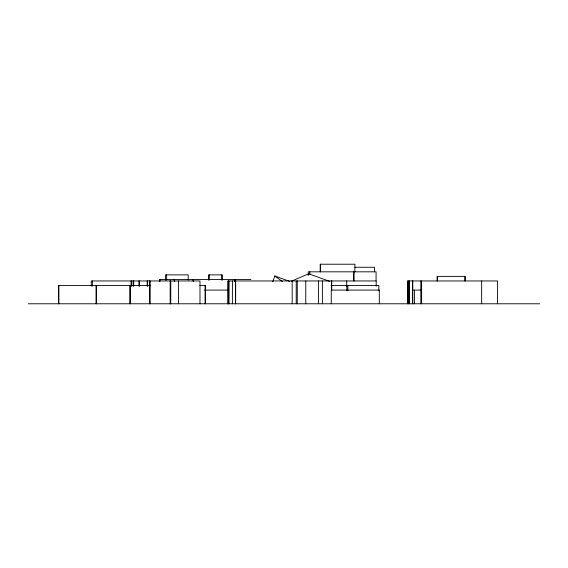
<?xml version="1.0" encoding="UTF-8"?>
<svg xmlns="http://www.w3.org/2000/svg" width="568" height="568" viewBox="0 0 568 568"><rect width="100%" height="100%" fill="white"/><g stroke="black" fill="none" stroke-linecap="round" stroke-linejoin="round"><path stroke-width="0.85" d="M272.739 281.707L274.827 275.984L289.574 281.352M308.161 275.43L308.765 273.762L329.731 281.394M291.192 281.309L308.765 273.762M354.901 267.258L374.433 267.258L374.433 271.824M250.9 279.435L159.509 279.435L159.509 281.174M150.492 285.519L58.681 285.519L58.681 303.781M199.886 285.519L205.318 285.519L205.311 303.781M331.023 285.519L378.856 285.519L378.856 290.738M204.65 290.085L227.669 290.085M412.808 290.085L421.648 290.085M28.4 303.781L539.6 303.781M274.827 275.984L282.495 281.586M497.518 303.781L497.518 280.954L407.462 280.954L407.462 303.781M481.65 280.954L481.65 303.781M465.164 280.954L465.164 276.389L437.14 276.389L437.14 280.954M464.908 276.389L464.908 280.954M437.395 276.389L437.395 280.954M421.612 280.954L421.612 303.781M420.831 280.954L420.831 303.781M414.576 290.085L414.576 303.781M412.773 280.954L412.808 303.781M412.574 280.954L412.574 303.781M409.514 280.954L409.514 303.781M408.846 280.954L408.846 303.781M408.051 280.954L408.051 303.781M379.296 303.781L379.296 290.085L331.25 290.085L331.25 303.781M376.179 286.222L376.179 280.954L227.967 280.954L227.967 303.781M376.073 280.954L376.073 271.824L308.246 271.824L308.246 274.415M354.886 271.824L354.886 264.219L320.182 264.219L320.182 271.824M354.112 271.824L354.112 280.954M353.459 271.824L353.459 280.954M347.829 285.519L347.829 290.738M346.863 285.519L346.863 290.738M346.721 280.954L346.736 286.222M331.705 280.954L331.705 290.617M331.613 280.954L331.613 290.617M322.375 280.954L322.375 303.781M320.579 264.219L320.579 271.824M318.399 280.954L318.399 303.781M309.823 271.824L309.823 274.415M305.776 280.954L305.776 303.781M297.277 280.954L297.277 303.781M296.219 280.954L296.219 303.781M292.186 280.954L292.186 303.781M235.656 280.954L235.656 303.781M235.528 280.954L235.528 303.781M235.209 279.435L235.209 281.174M235.024 279.435L235.024 281.174M234.754 279.435L234.754 281.174M232.426 280.954L232.376 303.781M228.144 280.954L228.144 303.781M222.159 280.123L222.159 274.869L208.704 274.869L208.704 280.123M221.854 274.869L221.854 280.123M209.18 274.869L209.18 280.123M205.183 285.519L205.183 303.781M199.993 303.781L199.993 280.954L91.278 280.954L91.278 286.222M193.361 279.435L193.361 281.174M193.141 279.435L193.141 281.174M188.207 280.088L188.207 274.869L165.409 274.869L165.409 280.088M178.487 280.954L178.48 303.781M174.397 279.435L174.397 281.174M174.348 279.435L174.348 281.174M170.727 280.954L170.727 303.781M170.606 280.954L170.606 303.781M170.18 280.954L170.18 303.781M166.644 274.869L166.644 280.088M159.984 279.435L159.984 281.174M149.959 280.954L149.959 303.781M149.81 280.954L149.81 303.781M147.51 280.954L147.51 286.222M147.211 280.954L147.211 286.222M139.373 280.954L139.373 286.222M138.997 280.954L138.997 286.222M133.714 280.954L133.714 286.222M133.139 280.954L133.161 286.222M131.336 280.954L131.336 286.222M131.158 280.954L131.158 286.222M130.2 285.519L130.2 303.781M129.951 285.519L129.951 303.781M96.319 285.519L96.319 303.781M96.141 285.519L96.141 303.781M92.336 280.954L92.336 286.222M58.788 285.519L58.788 303.781M228.84 303.781L228.84 280.954L228.755 303.781"/></g></svg>
